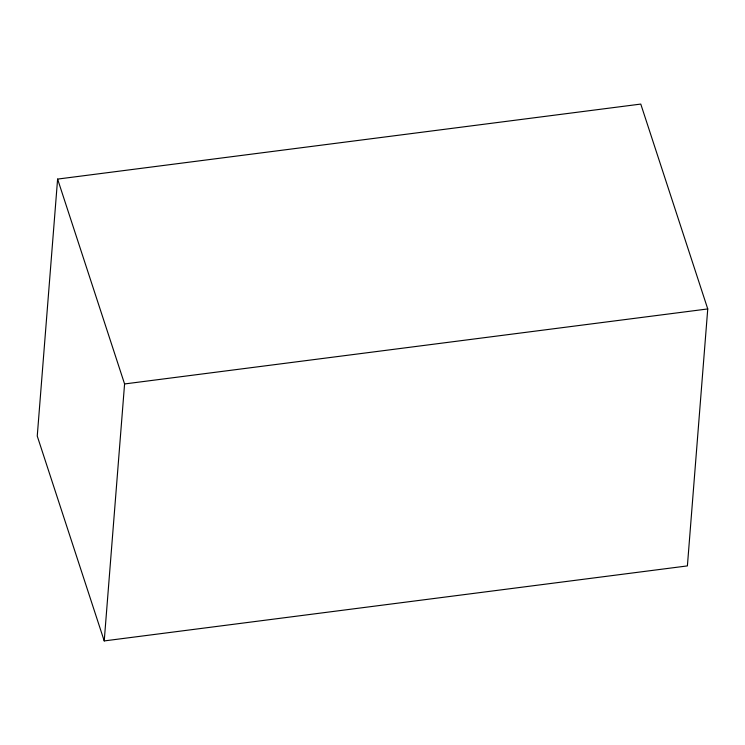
<?xml version="1.0" encoding="UTF-8"?>
<svg xmlns="http://www.w3.org/2000/svg" width="745" height="745" viewBox="0 0 745 745"><rect width="100%" height="100%" fill="white"/><g stroke="black" fill="none" stroke-linecap="round" stroke-linejoin="round"><path stroke-width="1.12" d="M57.607 179.089L37.25 436.058L104.226 640.923L687.393 565.911L707.75 308.942L640.775 104.077L57.607 179.089L124.583 383.954L104.226 640.923M124.583 383.954L707.75 308.942"/></g></svg>
